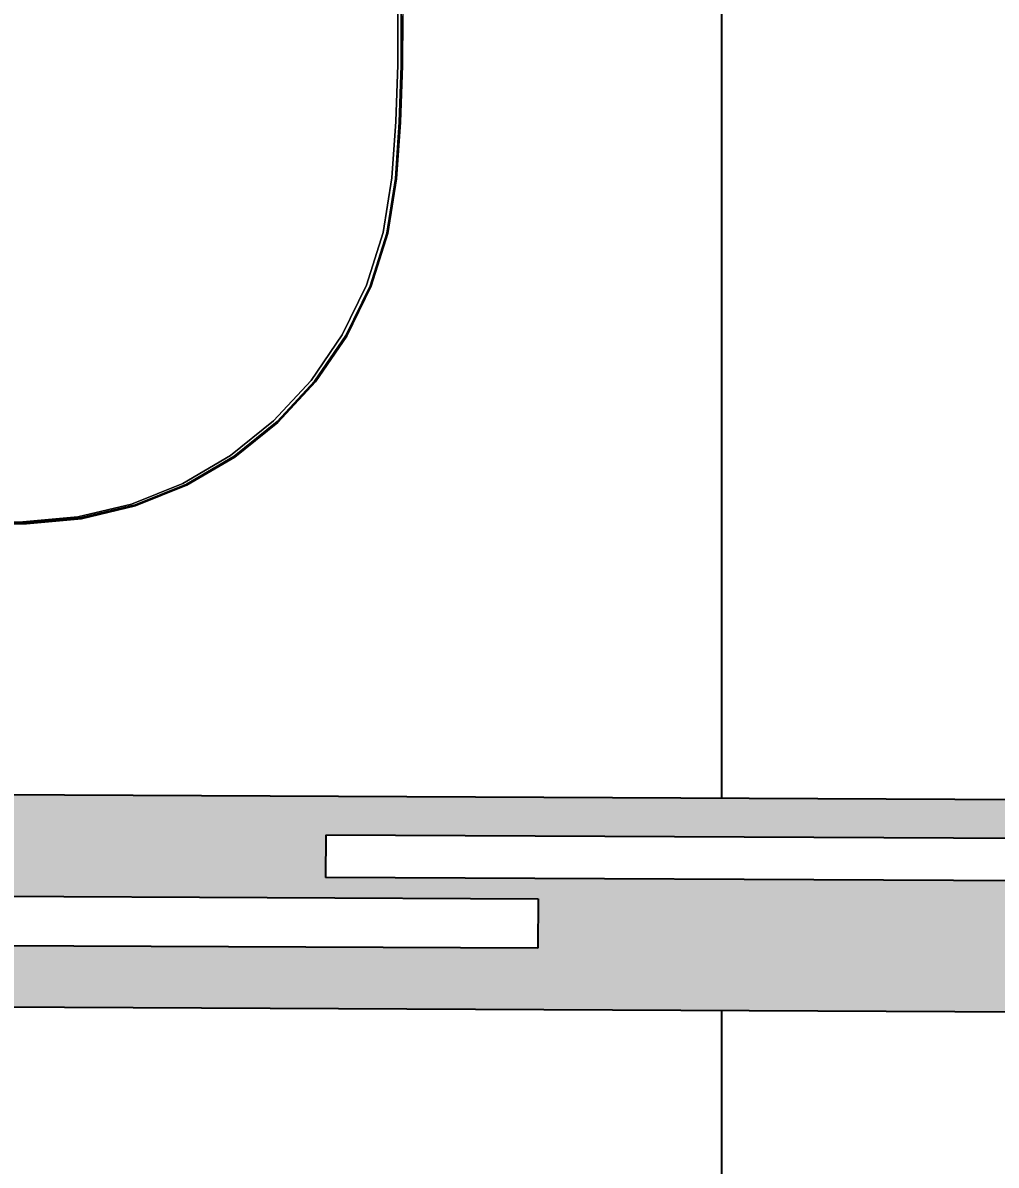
# Model space of a CAD drawing. Header units: millimetres. Extents: x 103208 to 171806, y -164 to 10038.
# Drawn here: x 117373.6 to 117419.4, y 6123.2 to 6176.9 of the extents above; entities that cross this region are included whole.
import ezdxf

# ---------------------------------------------------------------- set-up
doc = ezdxf.new("R2010")
doc.units = ezdxf.units.MM
for name, color, linetype, lineweight in [('MEDIDAS', 7, 'Continuous', 0), ('Moveis', 1, 'Continuous', 9), ('Pisos Externos', 15, 'Continuous', 9)]:
    doc.layers.add(name, color=color, linetype=linetype, lineweight=lineweight)
doc.layers.add('Piso', color=55, linetype='Continuous')
doc.layers.add('PN010', color=1, linetype='Continuous')
doc.styles.add('Valéria', font='romantic.ttf', dxfattribs={"height": 10})
doc.dimstyles.new('Cota - 50', dxfattribs={"dimtxt": 10, "dimasz": 5, "dimexe": 10, "dimexo": 20, "dimgap": 5, "dimtad": 1, "dimtxsty": 'Valéria', "dimblk": 'DOT', "dimcen": 0, "dimclrd": 12, "dimclre": 12, "dimclrt": 2, "dimazin": 2, "dimtfac": 1, "dimtix": 1, "dimtmove": 0, "dimatfit": 3, "dimldrblk": 'DOT', "dimfxl": 1, "dimarcsym": 0})

# ---------------------------------------------------------------- blocks, each defined once
blk = doc.blocks.new('_Dot')
at = {"color": 0, "linetype": 'ByBlock', "lineweight": -2}
blk.add_line((-0.5, 0), (-1, 0), dxfattribs=at)
at = {"color": 0, "linetype": 'ByBlock', "const_width": 0.5}
blk.add_lwpolyline([(-0.25, 0, 1), (0.25, 0, 1)], format="xyb", close=True, dxfattribs=at)
blk = doc.blocks.new('*D888')
at = {"layer": 'Defpoints', "color": 0, "transparency": 16777216}
for p in [(119310.373, 6770.073, 9825), (119409.15, 6632.797), (116870.383, 5014.373, 9825)]:
    blk.add_point(p, dxfattribs=at)
at = {"layer": 'MEDIDAS', "color": 12, "lineweight": -2, "transparency": 16777216}
for p, q in [((119322.054, 6753.839), (119414.991, 6624.68)), ((116973.219, 4880.016), (119405.092, 6629.876)), ((116882.064, 4998.138), (116975.001, 4868.979))]:
    blk.add_line(p, q, dxfattribs=at)
at = {"layer": 'MEDIDAS', "color": 12, "lineweight": -2, "transparency": 16777216, "xscale": 5, "yscale": 5, "zscale": 5}
for p, rotation in [((119409.15, 6632.797), 35.73698977606095), ((116969.16, 4877.096), 215.736989776061)]:
    blk.add_blockref('_Dot', p, dxfattribs=dict(at, rotation=rotation))
at = {"layer": 'MEDIDAS', "color": 2, "transparency": 16777216, "insert": (118183.228, 5763.183), "char_height": 10, "attachment_point": 5, "rotation": 35.737, "style": 'Valéria'}
blk.add_mtext('3006', dxfattribs=at)

msp = doc.modelspace()

# ---------------------------------------------------------------- hatches: boundary and pattern name
at = {"layer": 'Piso'}
h = msp.add_hatch(dxfattribs=at)
h.set_pattern_fill('ANSI37', color=256, scale=13.333333, angle=-45)
h.set_pattern_definition([(360, (21013.433, -637.776), (3e-14, 42.333333), []), (90, (21013.433, -637.776), (-42.333333, 3e-14), [])])
h.paths.add_polyline_path([(117473.5894, 6300.10061), (117471.08951, 6300.14827), (117471.05138, 6298.14827), (117461.08951, 6298.14827), (117461.08951, 6227.64827), (117464.58951, 6227.64827), (117464.58951, 6229.14827), (117464.64857, 6229.48684), (117464.7524, 6229.6953), (117464.88241, 6229.85538), (117465.08794, 6230.01338), (117465.25669, 6230.09126), (117465.47288, 6230.14144), (117467.58951, 6230.14827), (117468.73596, 6229.00182), (117469.08951, 6228.14827), (117469.16905, 6228.1419), (117469.23786, 6228.12576), (117469.35765, 6228.07029), (117469.42181, 6228.02187), (117469.46923, 6227.97356), (117469.51635, 6227.90868), (117469.5463, 6227.85161), (117469.56759, 6227.79471), (117469.58452, 6227.71877), (117469.58951, 6227.64827), (117469.58951, 6225.14827), (117469.57916, 6225.04703), (117469.56308, 6224.98786), (117469.53093, 6224.91343), (117469.50417, 6224.86887), (117469.46541, 6224.81857), (117469.4135, 6224.76744), (117469.35746, 6224.72612), (117469.2829, 6224.68718), (117469.21137, 6224.66335), (117469.14583, 6224.65145), (117469.08951, 6224.64827), (117468.73596, 6223.79472), (117467.58951, 6222.64827), (117465.50945, 6222.64827), (117465.41487, 6222.65926), (117465.32227, 6222.6792), (117465.2198, 6222.71255), (117465.14143, 6222.74686), (117465.06478, 6222.78878), (117465.00298, 6222.82946), (117464.9501, 6222.86994), (117464.9067, 6222.90773), (117464.84988, 6222.96465), (117464.7698, 6223.06387), (117464.73141, 6223.12262), (117464.67483, 6223.23097), (117464.64247, 6223.31332), (117464.61067, 6223.42875), (117464.59557, 6223.52234), (117464.58951, 6225.14827), (117461.08951, 6225.14827), (117461.08951, 6221.14827), (117458.08951, 6221.14827), (117458.08951, 6225.14827), (117454.58951, 6225.14827), (117454.59337, 6223.56427), (117454.55217, 6223.29249), (117454.51861, 6223.20161), (117454.47989, 6223.12241), (117454.36805, 6222.96222), (117454.28628, 6222.87951), (117454.18525, 6222.80143), (117454.09412, 6222.74795), (117454.01134, 6222.71064), (117453.89324, 6222.67329), (117453.71911, 6222.64827), (117451.58951, 6222.64827), (117450.44307, 6223.79472), (117450.08951, 6224.64827), (117450.01238, 6224.65426), (117449.95361, 6224.66709), (117449.89688, 6224.68687), (117449.84113, 6224.71433), (117449.76004, 6224.77218), (117449.72844, 6224.79472), (117449.6853, 6224.85397), (117449.64946, 6224.91089), (117449.62779, 6224.95641), (117449.61538, 6224.98954), (117449.60395, 6225.02897), (117449.58998, 6225.1268), (117449.58951, 6227.64827), (117449.60704, 6227.77949), (117449.63804, 6227.86315), (117449.69576, 6227.95642), (117449.73596, 6228.02139), (117449.83917, 6228.08108), (117450.02205, 6228.1437), (117450.08951, 6228.14827), (117450.44307, 6229.00182), (117451.58951, 6230.14827), (117453.58951, 6230.14827), (117453.87327, 6230.10717), (117454.00441, 6230.05814), (117454.17752, 6229.95712), (117454.33997, 6229.8092), (117454.4672, 6229.62752), (117454.57349, 6229.32659), (117454.58951, 6228.80431), (117454.58951, 6227.64827), (117458.08951, 6227.64827), (117458.08951, 6300.14827), (117461.08951, 6300.16019), (117461.08951, 6303.14827), (117460.08951, 6303.14827), (117379.08794, 6301.91193), (117379.08794, 6298.20413), (117369.08794, 6298.20413), (117369.08794, 6300.59871), (117365.90387, 6300.61389), (117366.03696, 6229.74821), (117313.25076, 6229.43545), (117313.25076, 6226.44156), (117318.29788, 6226.44156), (117318.29788, 6224.24113), (117318.57845, 6224.06429), (117318.74134, 6223.9142), (117318.91441, 6223.70648), (117319.04096, 6223.50749), (117319.14759, 6223.28743), (117319.23975, 6223.03012), (117319.30056, 6222.78101), (117319.33633, 6222.53305), (117319.34799, 6222.28769), (117319.34799, 6205.983), (117319.33633, 6205.73764), (117319.29985, 6205.48474), (117319.23975, 6205.24057), (117319.14759, 6204.98326), (117318.91441, 6204.56421), (117318.74134, 6204.35649), (117318.61053, 6204.24266), (117318.57845, 6204.2064), (117318.36007, 6204.05866), (117318.14664, 6203.96158), (117317.92476, 6203.89865), (117317.74869, 6203.88274), (117317.69382, 6203.87669), (117317.63837, 6203.88322), (117317.58371, 6203.90217), (117317.5312, 6203.93307), (117317.48212, 6203.97517), (117317.43768, 6204.02742), (117317.39897, 6204.08853), (117317.36695, 6204.15702), (117317.34241, 6204.23117), (117317.32595, 6204.30919), (117317.31797, 6204.38913), (117317.31868, 6204.46903), (117317.32806, 6204.54693), (117317.34586, 6204.6209), (117317.37355, 6204.69259), (117317.40483, 6204.74994), (117317.44454, 6204.80182), (117317.48981, 6204.84351), (117317.53954, 6204.87396), (117317.59249, 6204.89244), (117317.64737, 6204.89849), (117317.77259, 6204.91417), (117317.79384, 6204.92412), (117317.82293, 6204.9321), (117317.84401, 6204.94197), (117317.87309, 6204.96122), (117317.96828, 6205.02595), (117318.01886, 6205.08299), (117318.07505, 6205.15253), (117318.14956, 6205.26969), (117318.20289, 6205.37321), (117318.26232, 6205.53903), (117318.29581, 6205.67985), (117318.29865, 6205.6866), (117318.32426, 6206.00678), (117318.29788, 6221.32156), (117313.22428, 6221.32156), (117313.02863, 6182.83382), (117313.22673, 6182.82611), (117313.25694, 6183.01203), (117313.31248, 6183.14611), (117313.41418, 6183.27866), (117313.54673, 6183.38037), (117313.70109, 6183.4443), (117313.86673, 6183.46611), (117316.29873, 6183.46611), (117316.46438, 6183.4443), (117316.61873, 6183.38037), (117316.75128, 6183.27866), (117316.85299, 6183.14611), (117316.91692, 6182.99175), (117316.93873, 6182.82611), (117316.94453, 6181.6143), (117316.95314, 6181.62552), (117316.96256, 6181.62943), (117316.97713, 6181.63265), (117319.45777, 6181.63265), (117319.46735, 6181.63134), (117319.47627, 6181.62751), (117319.48393, 6181.62141), (117319.48981, 6181.61345), (117319.49331, 6181.60385), (117319.49477, 6181.59425), (117319.49477, 6179.30611), (117322.05873, 6179.30611), (117322.05873, 6200.14912), (117373.19072, 6200.14912), (117375.84746, 6199.98978), (117378.45054, 6199.43511), (117380.94146, 6198.49757), (117383.26425, 6197.19823), (117385.36673, 6195.56628), (117387.20164, 6193.63839), (117388.72777, 6191.45788), (117389.91081, 6189.07375), (117390.72418, 6186.53957), (117391.14962, 6183.91228), (117391.3474, 6180.80127), (117391.42332, 6178.58264), (117391.42332, 6174.90958), (117391.14962, 6169.57994), (117390.73663, 6167.00486), (117389.95089, 6164.51806), (117388.80933, 6162.17319), (117387.3366, 6160.02084), (117385.56446, 6158.10744), (117383.53114, 6156.47428), (117381.28053, 6155.15659), (117378.86117, 6154.18281), (117376.32526, 6153.57393), (117373.72751, 6153.3431), (117322.05873, 6153.3431), (117322.05873, 6174.18611), (117319.49477, 6174.18611), (117319.49477, 6171.94305), (117319.49331, 6171.93345), (117319.48981, 6171.92385), (117319.48393, 6171.9159), (117319.47627, 6171.9098), (117319.46735, 6171.90596), (117319.45777, 6171.90465), (117316.93873, 6171.90465), (117316.93873, 6170.66611), (117316.91692, 6170.50046), (117316.85299, 6170.34611), (117316.75128, 6170.21356), (117316.61873, 6170.11185), (117316.46438, 6170.04792), (117316.29873, 6170.02611), (117313.86673, 6170.02611), (117313.70109, 6170.04792), (117313.54673, 6170.11185), (117313.41418, 6170.21356), (117313.31248, 6170.34611), (117313.24854, 6170.50046), (117313.22673, 6170.66611), (117312.97063, 6170.66611), (117312.82859, 6140.86505), (117472.82677, 6140.10242)])
h.paths.add_polyline_path([(117312.78092, 6130.86517), (117312.66297, 6106.11891), (117312.82251, 6106.06077), (117314.09751, 6105.59614), (117314.16636, 6105.56138), (117314.23051, 6105.50964), (117314.2856, 6105.44445), (117314.32787, 6105.37025), (117314.35445, 6105.2921), (117314.36351, 6105.21532), (117314.36351, 6099.29609), (117316.99493, 6099.29609), (117317.5991, 6098.88864), (117317.92535, 6098.73776), (117318.09642, 6098.6792), (117318.44669, 6098.5798), (117318.6259, 6098.53897), (117318.85399, 6098.49376), (117318.96634, 6098.4656), (117319.18938, 6098.40377), (117319.40906, 6098.3309), (117319.62537, 6098.24697), (117319.73268, 6098.20222), (117319.73268, 6098.78777), (117323.74249, 6098.78777), (117323.74249, 6097.66077), (117351.96882, 6097.66077), (117351.96882, 6110.23244), (117382.6507, 6110.23244), (117382.6507, 6079.48911), (117351.96882, 6079.48911), (117351.96882, 6092.06077), (117323.74249, 6092.06077), (117323.74249, 6090.93377), (117319.73268, 6090.93377), (117319.73268, 6091.51933), (117319.30006, 6091.35146), (117318.85399, 6091.22779), (117318.41984, 6091.14174), (117317.92517, 6090.98371), (117317.44378, 6090.73939), (117316.99493, 6090.42546), (117314.36351, 6090.42546), (117314.36445, 6084.481), (117314.35443, 6084.39938), (117314.33453, 6084.34211), (117314.28506, 6084.26362), (117314.19843, 6084.18604), (117314.13193, 6084.14279), (117314.06353, 6084.11302), (117312.82251, 6083.66077), (117312.55593, 6083.66204), (117312.39961, 6050.86608), (117472.39779, 6050.10345), (117472.7791, 6130.10254)])
at = {"layer": 'Pisos Externos'}
h = msp.add_hatch(dxfattribs=at)
h.set_pattern_fill('AR-SAND', color=256, scale=0.05, angle=45)
h.set_pattern_definition([(82.5, (68687.2656, -1738.5376), (-1.78690674, 1.673767446), [0, -1.9304, 0, -2.159, 0, -2.06375]), (52.5, (68687.2656, -1738.5376), (-0.94505464, 4.12366426), [0, -1.0414, 0, -1.7399, 0, -0.66675]), (12.5, (68686.161, -1739.6421), (2.79149913, 2.80166156), [0, -0.635, 0, -2.286, 0, -2.9845]), (2.5, (68686.161, -1739.642), (1.91140555, 3.4877539), [0, -0.3175, 0, -1.4986, 0, -1.7145])])
h.paths.add_polyline_path([(117472.7791, 6136.28259), (117467.80862, 6136.30628), (117467.80862, 6130.12623), (117472.7791, 6130.10254)])
h.paths.add_polyline_path([(117467.80862, 6134.80626), (117464.80692, 6134.82057), (117464.8015, 6130.14056), (117467.80862, 6130.12623)])
h.paths.add_polyline_path([(117464.8015, 6134.82059), (117464.80865, 6136.32058), (117397.80941, 6136.63993), (117397.80485, 6135.68286), (117397.79378, 6133.36011), (117312.79475, 6133.76526), (117312.78092, 6130.86517), (117464.8015, 6130.14056)])
h.paths.add_polyline_path([(117464.81818, 6140.1406), (117312.82859, 6140.86505), (117312.80949, 6136.85763), (117313.27796, 6136.85763), (117313.27796, 6136.05766), (117314.71151, 6136.05766), (117314.71151, 6136.3509), (117315.25178, 6136.3509), (117315.25178, 6136.05766), (117317.10549, 6136.05766), (117317.10549, 6136.3509), (117317.64576, 6136.3509), (117317.64576, 6136.05766), (117397.80485, 6135.68286), (117397.80941, 6136.63993), (117387.80953, 6136.68759), (117387.81906, 6138.68757), (117464.81818, 6138.32055)])
h.paths.add_polyline_path([(117472.82677, 6140.10242), (117467.82683, 6140.12626), (117467.8253, 6139.80624), (117467.81815, 6138.30625), (117472.81809, 6138.28242)])
h.paths.add_polyline_path([(117467.82683, 6140.12626), (117464.84134, 6140.14049), (117464.84134, 6139.82046), (117467.8253, 6139.80624)])

# ---------------------------------------------------------------- linework, layer by layer
at = {"layer": 'Moveis'}
for p, q in [((117391.19957, 6178.61145, 9825), (117391.19957, 6174.94032, 9825)), ((117391.36709, 6174.91054, 9825), (117391.36709, 6178.58167, 9825)), ((117391.43473, 6177.24827, 9825), (117391.42332, 6174.90958, 9825)), ((117391.19957, 6174.94032, 9825), (117391.10836, 6172.27508, 9825)), ((117391.27588, 6172.2453, 9825), (117391.36709, 6174.91054, 9825)), ((117391.42332, 6174.90958, 9825), (117391.33205, 6172.24242, 9825)), ((117391.10836, 6172.27508, 9825), (117390.92606, 6169.61452, 9825)), ((117391.27588, 6172.2453, 9825), (117391.09358, 6169.58474, 9825)), ((117391.33205, 6172.24242, 9825), (117391.14962, 6169.57994, 9825)), ((117390.51439, 6167.04764, 9825), (117390.92606, 6169.61452, 9825)), ((117390.68191, 6167.01787, 9825), (117391.09358, 6169.58474, 9825)), ((117391.14962, 6169.57994, 9825), (117390.73663, 6167.00486, 9825)), ((117390.51439, 6167.04764, 9825), (117389.73116, 6164.56876, 9825)), ((117390.68191, 6167.01787, 9825), (117389.89868, 6164.53898, 9825)), ((117390.73663, 6167.00486, 9825), (117389.95089, 6164.51806, 9825)), ((117388.59325, 6162.23135, 9825), (117389.73116, 6164.56876, 9825)), ((117389.89868, 6164.53898, 9825), (117388.76077, 6162.20157, 9825)), ((117389.95089, 6164.51806, 9825), (117388.80933, 6162.17319, 9825)), ((117387.12522, 6160.08583, 9825), (117388.59325, 6162.23135, 9825)), ((117387.29274, 6160.05606, 9825), (117388.76077, 6162.20157, 9825)), ((117388.80933, 6162.17319, 9825), (117387.3366, 6160.02084, 9825)), ((117387.12522, 6160.08583, 9825), (117385.35875, 6158.17851, 9825)), ((117387.29274, 6160.05606, 9825), (117385.52627, 6158.14873, 9825)), ((117387.3366, 6160.02084, 9825), (117385.56446, 6158.10744, 9825)), ((117383.33193, 6156.55052, 9825), (117385.35875, 6158.17851, 9825)), ((117383.49945, 6156.52074, 9825), (117385.52627, 6158.14873, 9825)), ((117385.56446, 6158.10744, 9825), (117383.53114, 6156.47428, 9825)), ((117383.33193, 6156.55052, 9825), (117381.0885, 6155.23699, 9825)), ((117383.49945, 6156.52074, 9825), (117381.25602, 6155.20722, 9825)), ((117383.53114, 6156.47428, 9825), (117381.28053, 6155.15659, 9825)), ((117378.67686, 6154.26626, 9825), (117381.0885, 6155.23699, 9825)), ((117381.25602, 6155.20722, 9825), (117378.84438, 6154.23649, 9825)), ((117381.28053, 6155.15659, 9825), (117378.86117, 6154.18281, 9825)), ((117376.14904, 6153.65927, 9825), (117378.67686, 6154.26626, 9825)), ((117376.31656, 6153.6295, 9825), (117378.84438, 6154.23649, 9825)), ((117378.86117, 6154.18281, 9825), (117376.32526, 6153.57393, 9825)), ((117373.72709, 6153.39934, 9825), (117322.05873, 6153.39934, 9825)), ((117376.14904, 6153.65927, 9825), (117373.55957, 6153.42912, 9825)), ((117376.31656, 6153.6295, 9825), (117373.72709, 6153.39934, 9825)), ((117376.32526, 6153.57393, 9825), (117373.72751, 6153.3431, 9825)), ((117373.72751, 6153.3431, 9825), (117322.05873, 6153.3431, 9825))]:
    msp.add_line(p, q, dxfattribs=at)
for points, invisible_edges in [([(117373.55957, 6153.42912, 9825), (117333.05472, 6200.12265, 9825), (117373.55957, 6200.12265, 9825)], 13), ([(117373.55957, 6153.42912, 9825), (117373.55957, 6200.12265, 9825), (117376.14904, 6153.65927, 9825)], 3), ([(117376.14904, 6153.65927, 9825), (117373.55957, 6200.12265, 9825), (117375.35238, 6199.96331, 9825)], 13), ([(117376.14904, 6153.65927, 9825), (117375.35238, 6199.96331, 9825), (117375.953, 6199.90992, 9825)], 13), ([(117376.14904, 6153.65927, 9825), (117375.953, 6199.90992, 9825), (117376.14904, 6199.8925, 9825)], 13), ([(117376.14904, 6153.65927, 9825), (117376.14904, 6199.8925, 9825), (117378.67686, 6154.26626, 9825)], 3), ([(117378.67686, 6154.26626, 9825), (117376.14904, 6199.8925, 9825), (117377.04857, 6199.6765, 9825)], 13), ([(117378.67686, 6154.26626, 9825), (117377.04857, 6199.6765, 9825), (117378.67686, 6199.28551, 9825)], 13), ([(117378.67686, 6154.26626, 9825), (117378.67686, 6199.28551, 9825), (117381.0885, 6155.23699, 9825)], 3), ([(117381.0885, 6155.23699, 9825), (117378.67686, 6199.28551, 9825), (117381.0885, 6198.31478, 9825)], 13), ([(117381.0885, 6155.23699, 9825), (117381.0885, 6198.31478, 9825), (117383.33193, 6156.55052, 9825)], 3), ([(117383.33193, 6156.55052, 9825), (117381.0885, 6198.31478, 9825), (117383.33193, 6197.00125, 9825)], 13), ([(117383.33193, 6156.55052, 9825), (117383.33193, 6197.00125, 9825), (117385.35875, 6158.17851, 9825)], 3), ([(117385.35875, 6158.17851, 9825), (117383.33193, 6197.00125, 9825), (117385.35875, 6195.37326, 9825)], 13), ([(117385.35875, 6158.17851, 9825), (117385.35875, 6195.37326, 9825), (117387.12522, 6160.08583, 9825)], 3), ([(117387.12522, 6160.08583, 9825), (117385.35875, 6195.37326, 9825), (117387.12522, 6193.46594, 9825)], 13), ([(117387.12522, 6160.08583, 9825), (117387.12522, 6193.46594, 9825), (117388.59325, 6162.23135, 9825)], 3), ([(117388.59325, 6162.23135, 9825), (117387.12522, 6193.46594, 9825), (117388.59325, 6191.32043, 9825)], 13), ([(117388.59325, 6162.23135, 9825), (117388.59325, 6191.32043, 9825), (117389.73116, 6164.56876, 9825)], 3), ([(117389.73116, 6164.56876, 9825), (117388.59325, 6191.32043, 9825), (117389.73116, 6188.98301, 9825)], 13), ([(117389.73116, 6164.56876, 9825), (117389.73116, 6188.98301, 9825), (117390.51439, 6167.04764, 9825)], 3), ([(117390.51439, 6167.04764, 9825), (117389.73116, 6188.98301, 9825), (117390.51439, 6186.50413, 9825)], 13), ([(117390.51439, 6167.04764, 9825), (117390.51439, 6186.50413, 9825), (117390.92606, 6169.61452, 9825)], 3), ([(117390.92606, 6169.61452, 9825), (117390.51439, 6186.50413, 9825), (117390.92606, 6183.93725, 9825)], 13), ([(117390.92606, 6169.61452, 9825), (117390.92606, 6183.93725, 9825), (117391.10836, 6172.27508, 9825)], 3), ([(117391.10836, 6172.27508, 9825), (117390.92606, 6183.93725, 9825), (117391.10836, 6181.27669, 9825)], 13), ([(117391.10836, 6172.27508, 9825), (117391.10836, 6181.27669, 9825), (117391.19957, 6178.61145, 9825)], 13), ([(117391.19957, 6178.61145, 9825), (117391.27588, 6181.24691, 9825), (117391.19957, 6174.94032, 9825)], 3), ([(117391.27588, 6172.2453, 9825), (117391.27588, 6181.24691, 9825), (117391.36709, 6174.91054, 9825)], 3), ([(117391.36709, 6174.91054, 9825), (117391.27588, 6181.24691, 9825), (117391.36709, 6178.58167, 9825)], 1), ([(117391.10836, 6172.27508, 9825), (117391.19957, 6178.61145, 9825), (117391.19957, 6174.94032, 9825)], 1), ([(117391.42332, 6174.90958, 9825), (117391.36709, 6174.91054, 9825), (117391.36709, 6178.58167, 9825)], 13), ([(117391.42332, 6174.90958, 9825), (117391.42332, 6178.58264, 9825), (117391.43473, 6177.24827, 9825)], 1), ([(117391.511, 6127.77909, 9825), (117391.42332, 6174.90958, 9825), (117391.43473, 6177.24827, 9825)], 13), ([(117391.511, 6127.77909, 9825), (117391.42332, 6174.90958, 9825), (117391.43473, 6177.24827, 9825)], 13), ([(117391.511, 6127.77909, 9825), (117391.42332, 6174.90958, 9825), (117391.43473, 6177.24827, 9825)], 13), ([(117391.511, 6127.77909, 9825), (117391.42332, 6174.90958, 9825), (117391.43473, 6177.24827, 9825)], 13), ([(117391.511, 6127.77909, 9825), (117391.42332, 6174.90958, 9825), (117391.43473, 6177.24827, 9825)], 13), ([(117391.27588, 6172.2453, 9825), (117391.10836, 6172.27508, 9825), (117391.19957, 6174.94032, 9825)], 13), ([(117391.33205, 6172.24242, 9825), (117391.27588, 6172.2453, 9825), (117391.36709, 6174.91054, 9825)], 13), ([(117391.33205, 6172.24242, 9825), (117391.36709, 6174.91054, 9825), (117391.42332, 6174.90958, 9825)], 3), ([(117391.41277, 6127.7934, 9825), (117391.33205, 6172.24242, 9825), (117391.42332, 6174.90958, 9825)], 13), ([(117391.41277, 6127.7934, 9825), (117391.33205, 6172.24242, 9825), (117391.42332, 6174.90958, 9825)], 13), ([(117391.41277, 6127.7934, 9825), (117391.33205, 6172.24242, 9825), (117391.42332, 6174.90958, 9825)], 13), ([(117391.41277, 6127.7934, 9825), (117391.33205, 6172.24242, 9825), (117391.42332, 6174.90958, 9825)], 13), ([(117391.41277, 6127.7934, 9825), (117391.33205, 6172.24242, 9825), (117391.42332, 6174.90958, 9825)], 13), ([(117391.09358, 6169.58474, 9825), (117390.92606, 6169.61452, 9825), (117391.10836, 6172.27508, 9825)], 13), ([(117391.09358, 6169.58474, 9825), (117391.10836, 6172.27508, 9825), (117391.27588, 6172.2453, 9825)], 3), ([(117391.14962, 6169.57994, 9825), (117391.09358, 6169.58474, 9825), (117391.27588, 6172.2453, 9825)], 13), ([(117391.14962, 6169.57994, 9825), (117391.27588, 6172.2453, 9825), (117391.33205, 6172.24242, 9825)], 3), ([(117391.21616, 6127.82032, 9825), (117391.14962, 6169.57994, 9825), (117391.33205, 6172.24242, 9825)], 13), ([(117391.21616, 6127.82032, 9825), (117391.14962, 6169.57994, 9825), (117391.33205, 6172.24242, 9825)], 13), ([(117391.21616, 6127.82032, 9825), (117391.14962, 6169.57994, 9825), (117391.33205, 6172.24242, 9825)], 13), ([(117391.21616, 6127.82032, 9825), (117391.14962, 6169.57994, 9825), (117391.33205, 6172.24242, 9825)], 13), ([(117391.21616, 6127.82032, 9825), (117391.14962, 6169.57994, 9825), (117391.33205, 6172.24242, 9825)], 13), ([(117390.68191, 6167.01787, 9825), (117390.51439, 6167.04764, 9825), (117390.92606, 6169.61452, 9825)], 13), ([(117390.68191, 6167.01787, 9825), (117390.92606, 6169.61452, 9825), (117391.09358, 6169.58474, 9825)], 3), ([(117390.73663, 6167.00486, 9825), (117390.68191, 6167.01787, 9825), (117391.09358, 6169.58474, 9825)], 13), ([(117390.73663, 6167.00486, 9825), (117391.09358, 6169.58474, 9825), (117391.14962, 6169.57994, 9825)], 3), ([(117390.82245, 6127.86735, 9825), (117390.73663, 6167.00486, 9825), (117391.14962, 6169.57994, 9825)], 13), ([(117390.82245, 6127.86735, 9825), (117390.73663, 6167.00486, 9825), (117391.14962, 6169.57994, 9825)], 13), ([(117390.82245, 6127.86735, 9825), (117390.73663, 6167.00486, 9825), (117391.14962, 6169.57994, 9825)], 13), ([(117390.82245, 6127.86735, 9825), (117390.73663, 6167.00486, 9825), (117391.14962, 6169.57994, 9825)], 13), ([(117390.82245, 6127.86735, 9825), (117390.73663, 6167.00486, 9825), (117391.14962, 6169.57994, 9825)], 13), ([(117389.89868, 6164.53898, 9825), (117389.73116, 6164.56876, 9825), (117390.51439, 6167.04764, 9825)], 13), ([(117389.89868, 6164.53898, 9825), (117390.51439, 6167.04764, 9825), (117390.68191, 6167.01787, 9825)], 3), ([(117389.95089, 6164.51806, 9825), (117389.89868, 6164.53898, 9825), (117390.68191, 6167.01787, 9825)], 13), ([(117389.95089, 6164.51806, 9825), (117390.68191, 6167.01787, 9825), (117390.73663, 6167.00486, 9825)], 3), ([(117390.03384, 6127.93855, 9825), (117389.95089, 6164.51806, 9825), (117390.73663, 6167.00486, 9825)], 13), ([(117390.03384, 6127.93855, 9825), (117389.95089, 6164.51806, 9825), (117390.73663, 6167.00486, 9825)], 13), ([(117390.03384, 6127.93855, 9825), (117389.95089, 6164.51806, 9825), (117390.73663, 6167.00486, 9825)], 13), ([(117390.03384, 6127.93855, 9825), (117389.95089, 6164.51806, 9825), (117390.73663, 6167.00486, 9825)], 13), ([(117390.03384, 6127.93855, 9825), (117389.95089, 6164.51806, 9825), (117390.73663, 6167.00486, 9825)], 13), ([(117388.76077, 6162.20157, 9825), (117388.59325, 6162.23135, 9825), (117389.73116, 6164.56876, 9825)], 13), ([(117388.76077, 6162.20157, 9825), (117389.73116, 6164.56876, 9825), (117389.89868, 6164.53898, 9825)], 3), ([(117388.80933, 6162.17319, 9825), (117388.76077, 6162.20157, 9825), (117389.89868, 6164.53898, 9825)], 13), ([(117388.80933, 6162.17319, 9825), (117389.89868, 6164.53898, 9825), (117389.95089, 6164.51806, 9825)], 3), ([(117388.84844, 6127.97008, 9825), (117388.80933, 6162.17319, 9825), (117389.95089, 6164.51806, 9825)], 13), ([(117388.84844, 6127.97008, 9825), (117388.80933, 6162.17319, 9825), (117389.95089, 6164.51806, 9825)], 13), ([(117388.84844, 6127.97008, 9825), (117388.80933, 6162.17319, 9825), (117389.95089, 6164.51806, 9825)], 13), ([(117388.84844, 6127.97008, 9825), (117388.80933, 6162.17319, 9825), (117389.95089, 6164.51806, 9825)], 13), ([(117388.84844, 6127.97008, 9825), (117388.80933, 6162.17319, 9825), (117389.95089, 6164.51806, 9825)], 13), ([(117387.29274, 6160.05606, 9825), (117387.12522, 6160.08583, 9825), (117388.59325, 6162.23135, 9825)], 13), ([(117387.29274, 6160.05606, 9825), (117388.59325, 6162.23135, 9825), (117388.76077, 6162.20157, 9825)], 3), ([(117387.3366, 6160.02084, 9825), (117387.29274, 6160.05606, 9825), (117388.76077, 6162.20157, 9825)], 13), ([(117387.3366, 6160.02084, 9825), (117388.76077, 6162.20157, 9825), (117388.80933, 6162.17319, 9825)], 3), ([(117387.37405, 6127.53021, 9825), (117387.3366, 6160.02084, 9825), (117388.80933, 6162.17319, 9825)], 13), ([(117387.37405, 6127.53021, 9825), (117387.3366, 6160.02084, 9825), (117388.80933, 6162.17319, 9825)], 13), ([(117387.37405, 6127.53021, 9825), (117387.3366, 6160.02084, 9825), (117388.80933, 6162.17319, 9825)], 13), ([(117387.37405, 6127.53021, 9825), (117387.3366, 6160.02084, 9825), (117388.80933, 6162.17319, 9825)], 13), ([(117387.37405, 6127.53021, 9825), (117387.3366, 6160.02084, 9825), (117388.80933, 6162.17319, 9825)], 13), ([(117385.52627, 6158.14873, 9825), (117385.35875, 6158.17851, 9825), (117387.12522, 6160.08583, 9825)], 13), ([(117385.52627, 6158.14873, 9825), (117387.12522, 6160.08583, 9825), (117387.29274, 6160.05606, 9825)], 3), ([(117385.56446, 6158.10744, 9825), (117385.52627, 6158.14873, 9825), (117387.29274, 6160.05606, 9825)], 13), ([(117385.56446, 6158.10744, 9825), (117387.29274, 6160.05606, 9825), (117387.3366, 6160.02084, 9825)], 3), ([(117387.3366, 6160.02084, 9825), (117386.81644, 6127.53021, 9825), (117385.56446, 6158.10744, 9825)], 3), ([(117387.3366, 6160.02084, 9825), (117386.81644, 6127.53021, 9825), (117385.56446, 6158.10744, 9825)], 3), ([(117387.3366, 6160.02084, 9825), (117386.81644, 6127.53021, 9825), (117385.56446, 6158.10744, 9825)], 3), ([(117387.3366, 6160.02084, 9825), (117386.81644, 6127.53021, 9825), (117385.56446, 6158.10744, 9825)], 3), ([(117387.3366, 6160.02084, 9825), (117386.81644, 6127.53021, 9825), (117385.56446, 6158.10744, 9825)], 3), ([(117383.49945, 6156.52074, 9825), (117383.33193, 6156.55052, 9825), (117385.35875, 6158.17851, 9825)], 13), ([(117383.49945, 6156.52074, 9825), (117385.35875, 6158.17851, 9825), (117385.52627, 6158.14873, 9825)], 3), ([(117383.53114, 6156.47428, 9825), (117383.49945, 6156.52074, 9825), (117385.52627, 6158.14873, 9825)], 13), ([(117383.53114, 6156.47428, 9825), (117385.52627, 6158.14873, 9825), (117385.56446, 6158.10744, 9825)], 3), ([(117385.56446, 6158.10744, 9825), (117384.89797, 6127.01181, 9825), (117383.53114, 6156.47428, 9825)], 3), ([(117385.56446, 6158.10744, 9825), (117384.89797, 6127.01181, 9825), (117383.53114, 6156.47428, 9825)], 3), ([(117385.56446, 6158.10744, 9825), (117384.89797, 6127.01181, 9825), (117383.53114, 6156.47428, 9825)], 3), ([(117385.56446, 6158.10744, 9825), (117384.89797, 6127.01181, 9825), (117383.53114, 6156.47428, 9825)], 3), ([(117385.56446, 6158.10744, 9825), (117384.89797, 6127.01181, 9825), (117383.53114, 6156.47428, 9825)], 3), ([(117381.25602, 6155.20722, 9825), (117381.0885, 6155.23699, 9825), (117383.33193, 6156.55052, 9825)], 13), ([(117381.25602, 6155.20722, 9825), (117383.33193, 6156.55052, 9825), (117383.49945, 6156.52074, 9825)], 3), ([(117381.28053, 6155.15659, 9825), (117381.25602, 6155.20722, 9825), (117383.49945, 6156.52074, 9825)], 13), ([(117381.28053, 6155.15659, 9825), (117383.49945, 6156.52074, 9825), (117383.53114, 6156.47428, 9825)], 3), ([(117384.89797, 6126.96394, 9825), (117381.28053, 6155.15659, 9825), (117383.53114, 6156.47428, 9825)], 13), ([(117384.89797, 6126.96394, 9825), (117381.28053, 6155.15659, 9825), (117383.53114, 6156.47428, 9825)], 13), ([(117384.89797, 6126.96394, 9825), (117381.28053, 6155.15659, 9825), (117383.53114, 6156.47428, 9825)], 13), ([(117384.89797, 6126.96394, 9825), (117381.28053, 6155.15659, 9825), (117383.53114, 6156.47428, 9825)], 13), ([(117384.89797, 6126.96394, 9825), (117381.28053, 6155.15659, 9825), (117383.53114, 6156.47428, 9825)], 13), ([(117378.84438, 6154.23649, 9825), (117378.67686, 6154.26626, 9825), (117381.0885, 6155.23699, 9825)], 13), ([(117378.84438, 6154.23649, 9825), (117381.0885, 6155.23699, 9825), (117381.25602, 6155.20722, 9825)], 3), ([(117378.86117, 6154.18281, 9825), (117378.84438, 6154.23649, 9825), (117381.25602, 6155.20722, 9825)], 13), ([(117378.86117, 6154.18281, 9825), (117381.25602, 6155.20722, 9825), (117381.28053, 6155.15659, 9825)], 3), ([(117384.89797, 6126.96394, 9825), (117378.86117, 6154.18281, 9825), (117381.28053, 6155.15659, 9825)], 13), ([(117384.89797, 6126.96394, 9825), (117378.86117, 6154.18281, 9825), (117381.28053, 6155.15659, 9825)], 13), ([(117384.89797, 6126.96394, 9825), (117378.86117, 6154.18281, 9825), (117381.28053, 6155.15659, 9825)], 13), ([(117384.89797, 6126.96394, 9825), (117378.86117, 6154.18281, 9825), (117381.28053, 6155.15659, 9825)], 13), ([(117384.89797, 6126.96394, 9825), (117378.86117, 6154.18281, 9825), (117381.28053, 6155.15659, 9825)], 13), ([(117376.31656, 6153.6295, 9825), (117376.14904, 6153.65927, 9825), (117378.67686, 6154.26626, 9825)], 13), ([(117376.31656, 6153.6295, 9825), (117378.67686, 6154.26626, 9825), (117378.84438, 6154.23649, 9825)], 3), ([(117376.32526, 6153.57393, 9825), (117376.31656, 6153.6295, 9825), (117378.84438, 6154.23649, 9825)], 13), ([(117376.32526, 6153.57393, 9825), (117378.84438, 6154.23649, 9825), (117378.86117, 6154.18281, 9825)], 3), ([(117384.89797, 6126.96394, 9825), (117376.32526, 6153.57393, 9825), (117378.86117, 6154.18281, 9825)], 13), ([(117384.89797, 6126.96394, 9825), (117376.32526, 6153.57393, 9825), (117378.86117, 6154.18281, 9825)], 13), ([(117384.89797, 6126.96394, 9825), (117376.32526, 6153.57393, 9825), (117378.86117, 6154.18281, 9825)], 13), ([(117384.89797, 6126.96394, 9825), (117376.32526, 6153.57393, 9825), (117378.86117, 6154.18281, 9825)], 13), ([(117384.89797, 6126.96394, 9825), (117376.32526, 6153.57393, 9825), (117378.86117, 6154.18281, 9825)], 13), ([(117322.05873, 6153.39934, 9825), (117332.59637, 6153.42912, 9825), (117373.72709, 6153.39934, 9825)], 3), ([(117322.05873, 6153.3431, 9825), (117373.72709, 6153.39934, 9825), (117373.72751, 6153.3431, 9825)], 3), ([(117373.72709, 6153.39934, 9825), (117332.59637, 6153.42912, 9825), (117373.55957, 6153.42912, 9825)], 13), ([(117373.72709, 6153.39934, 9825), (117373.55957, 6153.42912, 9825), (117376.14904, 6153.65927, 9825)], 13), ([(117373.72709, 6153.39934, 9825), (117376.14904, 6153.65927, 9825), (117376.31656, 6153.6295, 9825)], 3), ([(117373.72751, 6153.3431, 9825), (117373.72709, 6153.39934, 9825), (117376.31656, 6153.6295, 9825)], 13), ([(117373.72751, 6153.3431, 9825), (117376.31656, 6153.6295, 9825), (117376.32526, 6153.57393, 9825)], 3), ([(117375.45629, 6127.51101, 9825), (117373.72751, 6153.3431, 9825), (117376.32526, 6153.57393, 9825)], 13), ([(117375.45629, 6127.51101, 9825), (117373.72751, 6153.3431, 9825), (117376.32526, 6153.57393, 9825)], 13), ([(117375.45629, 6127.51101, 9825), (117373.72751, 6153.3431, 9825), (117376.32526, 6153.57393, 9825)], 13), ([(117375.45629, 6127.51101, 9825), (117373.72751, 6153.3431, 9825), (117376.32526, 6153.57393, 9825)], 13), ([(117375.45629, 6127.51101, 9825), (117373.72751, 6153.3431, 9825), (117376.32526, 6153.57393, 9825)], 13), ([(117323.46673, 6151.92394, 9825), (117322.05873, 6153.3431, 9825), (117373.72751, 6153.3431, 9825)], 13), ([(117323.46673, 6151.92394, 9825), (117322.05873, 6153.3431, 9825), (117373.72751, 6153.3431, 9825)], 13), ([(117323.46673, 6151.92394, 9825), (117322.05873, 6153.3431, 9825), (117373.72751, 6153.3431, 9825)], 13), ([(117323.46673, 6151.92394, 9825), (117322.05873, 6153.3431, 9825), (117373.72751, 6153.3431, 9825)], 13), ([(117323.46673, 6151.92394, 9825), (117322.05873, 6153.3431, 9825), (117373.72751, 6153.3431, 9825)], 13)]:
    msp.add_3dface(points, dxfattribs=dict(at, invisible_edges=invisible_edges))
at = {"layer": 'Piso'}
for p, q in [((117472.82677, 6140.10242, 9825), (117312.82859, 6140.86505, 9825)), ((117472.7791, 6130.10254, 9825), (117312.78092, 6130.86517, 9825))]:
    msp.add_line(p, q, dxfattribs=at)
at = {"layer": 'PN010'}
for p, q in [((117387.81906, 6138.68757, 9825), (117387.80953, 6136.68759, 9825)), ((117472.81809, 6138.28242, 9825), (117387.81906, 6138.68757, 9825)), ((117472.80856, 6136.28245, 9825), (117387.80953, 6136.68759, 9825)), ((117319.1711, 6136.05766), (117397.80485, 6135.68286)), ((117397.80485, 6135.68286, 9825), (117397.79378, 6133.36011, 9825)), ((117397.79378, 6133.36011), (117312.79475, 6133.76526))]:
    msp.add_line(p, q, dxfattribs=at)

# ---------------------------------------------------------------- dimensions: what is measured, and where the dimension line sits
at = {"layer": 'MEDIDAS'}
dim = msp.add_aligned_dim(p1=(116870.38258, 5014.37259, 9825), p2=(119310.3727, 6770.07308, 9825), distance=-169.12081, dimstyle='Cota - 50', dxfattribs=at)
dim.commit()
dim.dimension.update_dxf_attribs({"geometry": '*D888', "text_midpoint": (118183.2282, 5763.18349)})

doc.saveas('drawing.dxf')
